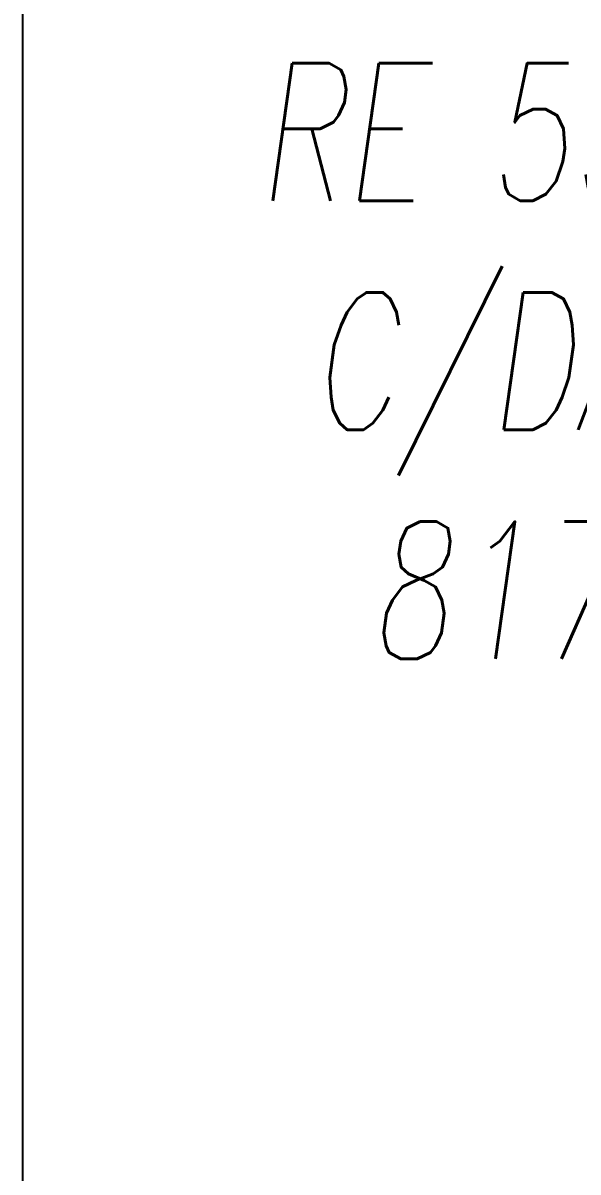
# Model space of a CAD drawing. Extents: x 226317 to 226469, y 8188101 to 8188260.
# Drawn here: x 226392.732 to 226393.338, y 8188234.781 to 8188236.035 of the extents above; entities that cross this region are included whole.
import ezdxf

# ---------------------------------------------------------------- set-up
doc = ezdxf.new("R2010")
doc.units = 0
doc.header["$LTSCALE"] = 15
doc.linetypes.add('CENTER', pattern=[2, 1.25, -0.25, 0.25, -0.25])
for name, color, linetype in [('A_50_CortesElev', 250, 'CENTER'), ('L12 Texto', 12, 'Continuous'), ('L3 Equipos y Ductos', 160, 'Continuous')]:
    doc.layers.add(name, color=color, linetype=linetype)
doc.styles.add('JNV ING', font='romans.shx', dxfattribs={"width": 0.7, "oblique": 8, "height": 0.15})

# ---------------------------------------------------------------- blocks, each defined once
blk = doc.blocks.new('Cortes-Elev.')
at = {"layer": 'A_50_CortesElev', "linetype": 'CENTER', "ltscale": 0.5}
blk.add_lwpolyline([(29.87, 16.5762), (29.87, 37.2387)], dxfattribs=at)
blk = doc.blocks.new('A$C9a7b12d3')
at = {"layer": 'L12 Texto', "ltscale": 1.5, "insert": (0.772, -12.3181), "char_height": 0.15, "attachment_point": 1, "style": 'JNV ING'}
blk.add_mtext_dynamic_manual_height_columns('\\pxqc;RE 550x300\\PC/DAMPER\\P817 CFM', width=1.994855, gutter_width=0.75, heights=[0], dxfattribs=at)

msp = doc.modelspace()

# ---------------------------------------------------------------- block references
at = {"layer": 'A_50_CortesElev'}
msp.add_blockref('Cortes-Elev.', (226362.8621, 8188213.0552), dxfattribs=at)
at = {"layer": 'L3 Equipos y Ductos'}
msp.add_blockref('A$C9a7b12d3', (226391.6515, 8188248.3096), dxfattribs=at)

doc.saveas('drawing.dxf')
